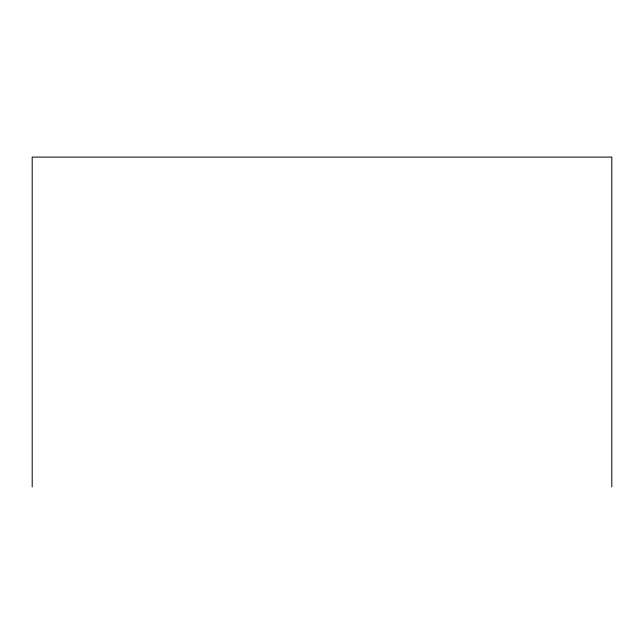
<?xml version="1.0" encoding="UTF-8"?>
<svg xmlns="http://www.w3.org/2000/svg" width="644" height="644" viewBox="0 0 644 644"><rect width="100%" height="100%" fill="white"/><g stroke="black" fill="none" stroke-linecap="round" stroke-linejoin="round"><path stroke-width="0.97" d="M611.8 486.896L611.8 157.104L32.2 157.104L32.2 486.896"/></g></svg>
